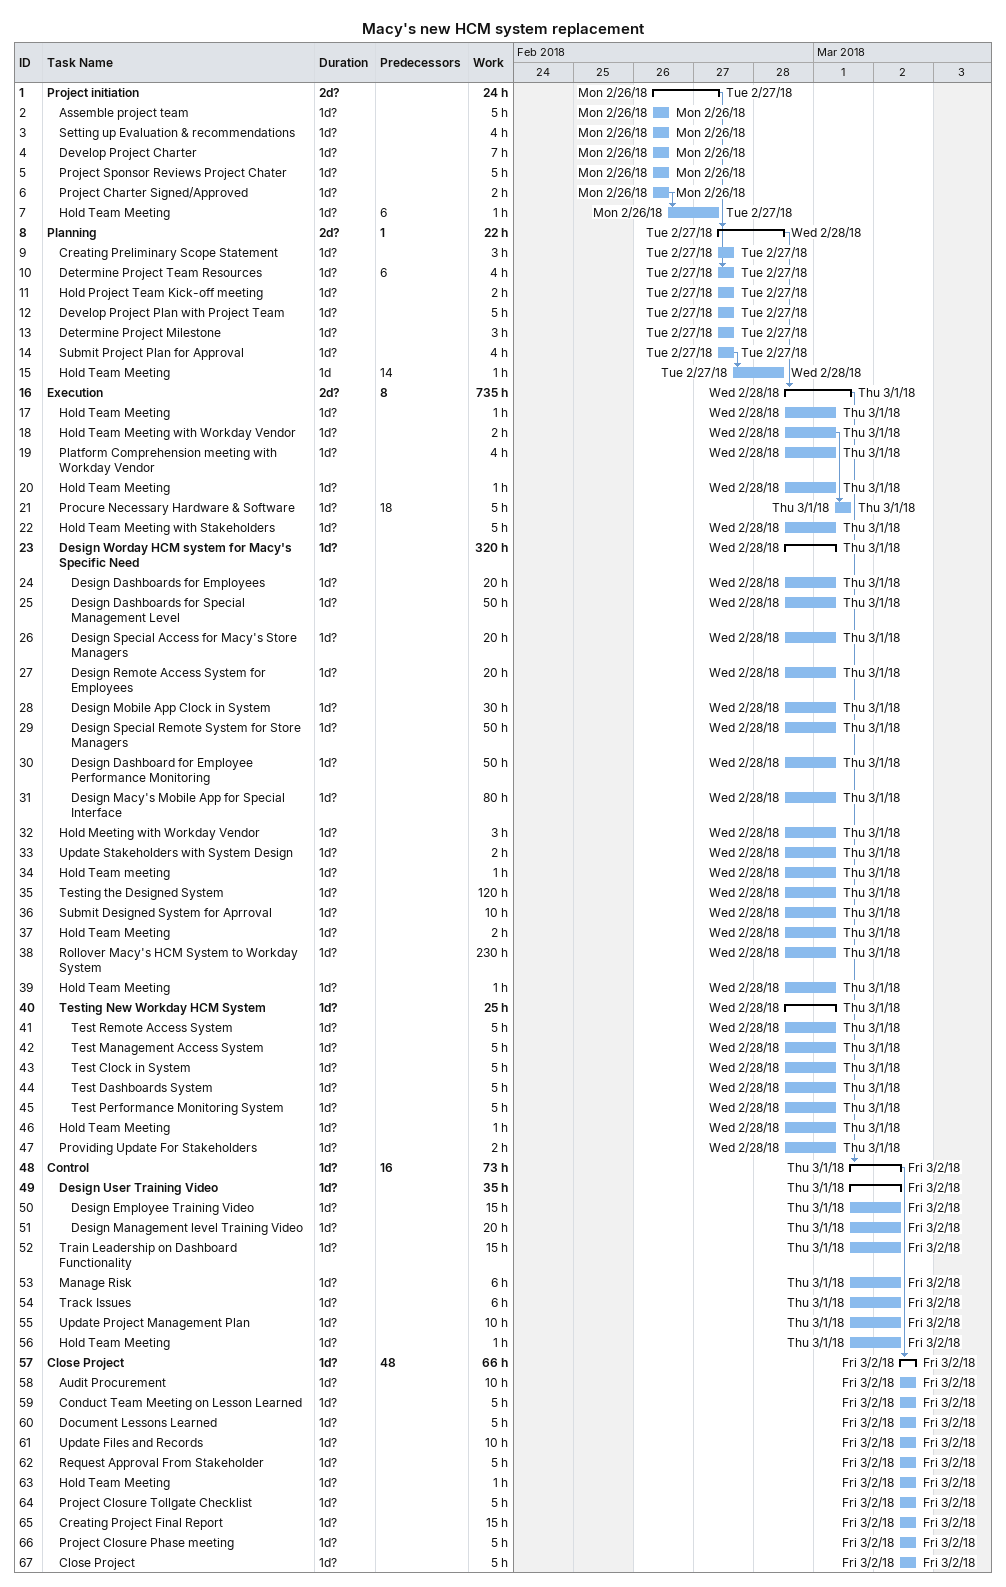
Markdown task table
Macy's new HCM system replacement

| ID | Level | Task | Duration | Start | Finish | Predecessors | Work (h) |
|---|---|---|---|---|---|---|---|
| 1 | 1 | **Project initiation** | 2d? | 2018-02-26 | 2018-02-27 |  | 24 |
| 2 | 2 | Assemble project team | 1d? | 2018-02-26 | 2018-02-26 |  | 5 |
| 3 | 2 | Setting up Evaluation & recommendations | 1d? | 2018-02-26 | 2018-02-26 |  | 4 |
| 4 | 2 | Develop Project Charter | 1d? | 2018-02-26 | 2018-02-26 |  | 7 |
| 5 | 2 | Project Sponsor Reviews Project Chater | 1d? | 2018-02-26 | 2018-02-26 |  | 5 |
| 6 | 2 | Project Charter Signed/Approved | 1d? | 2018-02-26 | 2018-02-26 |  | 2 |
| 7 | 2 | Hold Team Meeting | 1d? | 2018-02-26 | 2018-02-27 | 6 | 1 |
| 8 | 1 | **Planning** | 2d? | 2018-02-27 | 2018-02-28 | 1 | 22 |
| 9 | 2 | Creating Preliminary Scope Statement | 1d? | 2018-02-27 | 2018-02-27 |  | 3 |
| 10 | 2 | Determine Project Team Resources | 1d? | 2018-02-27 | 2018-02-27 | 6 | 4 |
| 11 | 2 | Hold Project Team Kick-off meeting | 1d? | 2018-02-27 | 2018-02-27 |  | 2 |
| 12 | 2 | Develop Project Plan with Project Team | 1d? | 2018-02-27 | 2018-02-27 |  | 5 |
| 13 | 2 | Determine Project Milestone | 1d? | 2018-02-27 | 2018-02-27 |  | 3 |
| 14 | 2 | Submit Project Plan for Approval | 1d? | 2018-02-27 | 2018-02-27 |  | 4 |
| 15 | 2 | Hold Team Meeting | 1d | 2018-02-27 | 2018-02-28 | 14 | 1 |
| 16 | 1 | **Execution** | 2d? | 2018-02-28 | 2018-03-01 | 8 | 735 |
| 17 | 2 | Hold Team Meeting | 1d? | 2018-02-28 | 2018-03-01 |  | 1 |
| 18 | 2 | Hold Team Meeting with Workday Vendor | 1d? | 2018-02-28 | 2018-03-01 |  | 2 |
| 19 | 2 | Platform Comprehension meeting with Workday Vendor | 1d? | 2018-02-28 | 2018-03-01 |  | 4 |
| 20 | 2 | Hold Team Meeting | 1d? | 2018-02-28 | 2018-03-01 |  | 1 |
| 21 | 2 | Procure Necessary Hardware & Software | 1d? | 2018-03-01 | 2018-03-01 | 18 | 5 |
| 22 | 2 | Hold Team Meeting with Stakeholders | 1d? | 2018-02-28 | 2018-03-01 |  | 5 |
| 23 | 2 | **Design Worday HCM system for Macy's Specific Need** | 1d? | 2018-02-28 | 2018-03-01 |  | 320 |
| 24 | 3 | Design Dashboards for Employees | 1d? | 2018-02-28 | 2018-03-01 |  | 20 |
| 25 | 3 | Design Dashboards for Special Management Level | 1d? | 2018-02-28 | 2018-03-01 |  | 50 |
| 26 | 3 | Design Special Access for Macy's Store Managers | 1d? | 2018-02-28 | 2018-03-01 |  | 20 |
| 27 | 3 | Design Remote Access System for Employees | 1d? | 2018-02-28 | 2018-03-01 |  | 20 |
| 28 | 3 | Design Mobile App Clock in System | 1d? | 2018-02-28 | 2018-03-01 |  | 30 |
| 29 | 3 | Design Special Remote System for Store Managers | 1d? | 2018-02-28 | 2018-03-01 |  | 50 |
| 30 | 3 | Design Dashboard for Employee Performance Monitoring | 1d? | 2018-02-28 | 2018-03-01 |  | 50 |
| 31 | 3 | Design Macy's Mobile App for Special Interface | 1d? | 2018-02-28 | 2018-03-01 |  | 80 |
| 32 | 2 | Hold Meeting with Workday Vendor | 1d? | 2018-02-28 | 2018-03-01 |  | 3 |
| 33 | 2 | Update Stakeholders with System Design | 1d? | 2018-02-28 | 2018-03-01 |  | 2 |
| 34 | 2 | Hold Team meeting | 1d? | 2018-02-28 | 2018-03-01 |  | 1 |
| 35 | 2 | Testing the Designed System | 1d? | 2018-02-28 | 2018-03-01 |  | 120 |
| 36 | 2 | Submit Designed System for Aprroval | 1d? | 2018-02-28 | 2018-03-01 |  | 10 |
| 37 | 2 | Hold Team Meeting | 1d? | 2018-02-28 | 2018-03-01 |  | 2 |
| 38 | 2 | Rollover Macy's HCM System to Workday System | 1d? | 2018-02-28 | 2018-03-01 |  | 230 |
| 39 | 2 | Hold Team Meeting | 1d? | 2018-02-28 | 2018-03-01 |  | 1 |
| 40 | 2 | **Testing New Workday HCM System** | 1d? | 2018-02-28 | 2018-03-01 |  | 25 |
| 41 | 3 | Test Remote Access System | 1d? | 2018-02-28 | 2018-03-01 |  | 5 |
| 42 | 3 | Test Management Access System | 1d? | 2018-02-28 | 2018-03-01 |  | 5 |
| 43 | 3 | Test Clock in System | 1d? | 2018-02-28 | 2018-03-01 |  | 5 |
| 44 | 3 | Test Dashboards System | 1d? | 2018-02-28 | 2018-03-01 |  | 5 |
| 45 | 3 | Test Performance Monitoring System | 1d? | 2018-02-28 | 2018-03-01 |  | 5 |
| 46 | 2 | Hold Team Meeting | 1d? | 2018-02-28 | 2018-03-01 |  | 1 |
| 47 | 2 | Providing Update For Stakeholders | 1d? | 2018-02-28 | 2018-03-01 |  | 2 |
| 48 | 1 | **Control** | 1d? | 2018-03-01 | 2018-03-02 | 16 | 73 |
| 49 | 2 | **Design User Training Video** | 1d? | 2018-03-01 | 2018-03-02 |  | 35 |
| 50 | 3 | Design Employee Training Video | 1d? | 2018-03-01 | 2018-03-02 |  | 15 |
| 51 | 3 | Design Management level Training Video | 1d? | 2018-03-01 | 2018-03-02 |  | 20 |
| 52 | 2 | Train Leadership on Dashboard Functionality | 1d? | 2018-03-01 | 2018-03-02 |  | 15 |
| 53 | 2 | Manage Risk | 1d? | 2018-03-01 | 2018-03-02 |  | 6 |
| 54 | 2 | Track Issues | 1d? | 2018-03-01 | 2018-03-02 |  | 6 |
| 55 | 2 | Update Project Management Plan | 1d? | 2018-03-01 | 2018-03-02 |  | 10 |
| 56 | 2 | Hold Team Meeting | 1d? | 2018-03-01 | 2018-03-02 |  | 1 |
| 57 | 1 | **Close Project** | 1d? | 2018-03-02 | 2018-03-02 | 48 | 66 |
| 58 | 2 | Audit Procurement | 1d? | 2018-03-02 | 2018-03-02 |  | 10 |
| 59 | 2 | Conduct Team Meeting on Lesson Learned | 1d? | 2018-03-02 | 2018-03-02 |  | 5 |
| 60 | 2 | Document Lessons Learned | 1d? | 2018-03-02 | 2018-03-02 |  | 5 |
| 61 | 2 | Update Files and Records | 1d? | 2018-03-02 | 2018-03-02 |  | 10 |
| 62 | 2 | Request Approval From Stakeholder | 1d? | 2018-03-02 | 2018-03-02 |  | 5 |
| 63 | 2 | Hold Team Meeting | 1d? | 2018-03-02 | 2018-03-02 |  | 1 |
| 64 | 2 | Project Closure Tollgate Checklist | 1d? | 2018-03-02 | 2018-03-02 |  | 5 |
| 65 | 2 | Creating Project Final Report | 1d? | 2018-03-02 | 2018-03-02 |  | 15 |
| 66 | 2 | Project Closure Phase meeting | 1d? | 2018-03-02 | 2018-03-02 |  | 5 |
| 67 | 2 | Close Project | 1d? | 2018-03-02 | 2018-03-02 |  | 5 |
